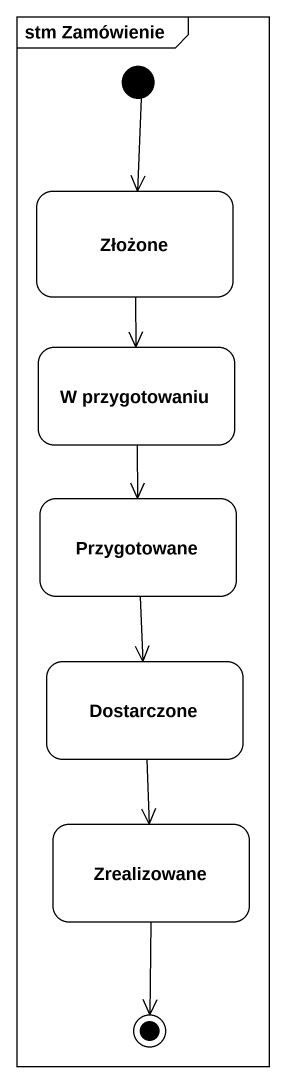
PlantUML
@startuml
mainframe stm Zamówienie
hide empty description
state Złożone
state "W przygotowaniu" as W_przygotowaniu
state Przygotowane
state Dostarczone
state Zrealizowane
[*] --> Złożone
Złożone --> W_przygotowaniu
W_przygotowaniu --> Przygotowane
Przygotowane --> Dostarczone
Dostarczone --> Zrealizowane
Zrealizowane --> [*]
@enduml
